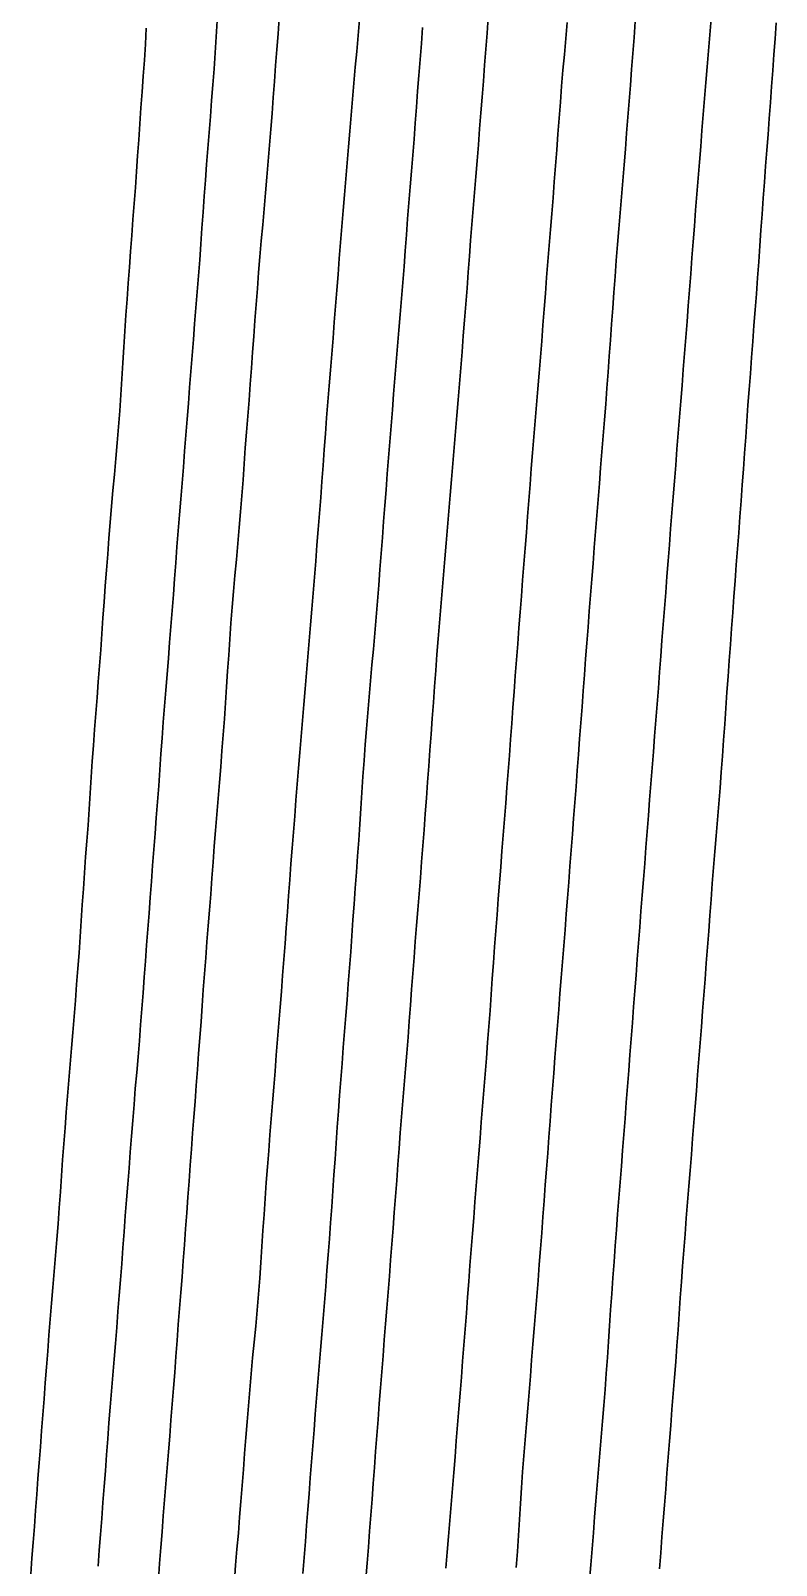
# Model space of a CAD drawing. Header units: metres. Extents: x 378908 to 378976, y 5842376 to 5842760.
# Drawn here: x 378914.8 to 378961.4, y 5842471.6 to 5842567.6 of the extents above; entities that cross this region are included whole.
import ezdxf

# ---------------------------------------------------------------- set-up
doc = ezdxf.new("R2010")
doc.units = ezdxf.units.M
for name, color, linetype, lineweight in [('A-Nord A.1 DA280', 70, 'Continuous', 30), ('A-Nord A.2 DA280', 72, 'Continuous', 30), ('A-Nord A.3 DA280', 74, 'Continuous', 30), ('A-Nord B.1 DA280', 150, 'Continuous', 30), ('A-Nord B.2 DA280', 152, 'Continuous', 30), ('A-Nord B.3 DA280', 154, 'Continuous', 30), ('BorWin 4.1 DA280', 31, 'Continuous', 30), ('BorWin 4.2 DA280', 30, 'Continuous', 30), ('DolWin 4.1 DA280', 211, 'Continuous', 30), ('DolWin 4.2 DA280', 241, 'Continuous', 30)]:
    doc.layers.add(name, color=color, linetype=linetype, lineweight=lineweight)

msp = doc.modelspace()

# ---------------------------------------------------------------- linework, layer by layer
at = {"layer": 'A-Nord A.1 DA280'}
msp.add_polyline3d([(378914.764, 5842470.998, 7.06), (378914.843, 5842471.996, 7.05), (378914.921, 5842472.988, 7.05), (378914.996, 5842473.986, 7.05), (378915.071, 5842474.989, 7.07), (378915.145, 5842475.985, 7.09), (378915.22, 5842476.98, 7.1), (378915.297, 5842477.976, 7.11), (378915.374, 5842478.973, 7.12), (378915.45, 5842479.969, 7.12), (378915.525, 5842480.968, 7.12), (378915.599, 5842481.967, 7.12), (378915.673, 5842482.966, 7.13), (378915.749, 5842483.961, 7.13), (378915.828, 5842484.958, 7.13), (378915.905, 5842485.951, 7.14), (378915.984, 5842486.949, 7.15), (378916.065, 5842487.947, 7.16), (378916.147, 5842488.941, 7.17), (378916.23, 5842489.941, 7.17), (378916.315, 5842490.939, 7.18), (378916.399, 5842491.934, 7.18), (378916.479, 5842492.926, 7.18), (378916.553, 5842493.927, 7.17), (378916.623, 5842494.923, 7.16), (378916.692, 5842495.922, 7.14), (378916.76, 5842496.92, 7.13), (378916.833, 5842497.921, 7.12), (378916.911, 5842498.915, 7.11), (378916.993, 5842499.911, 7.1), (378917.075, 5842500.906, 7.09), (378917.155, 5842501.905, 7.09), (378917.232, 5842502.902, 7.08), (378917.311, 5842503.901, 7.08), (378917.392, 5842504.897, 7.08), (378917.474, 5842505.886, 7.08), (378917.558, 5842506.886, 7.07), (378917.64, 5842507.884, 7.06), (378917.719, 5842508.881, 7.05), (378917.79, 5842509.88, 7.05), (378917.858, 5842510.876, 7.05), (378917.925, 5842511.872, 7.05), (378917.993, 5842512.872, 7.06), (378918.061, 5842513.87, 7.07), (378918.13, 5842514.868, 7.08), (378918.201, 5842515.868, 7.08), (378918.275, 5842516.859, 7.09), (378918.35, 5842517.857, 7.1), (378918.42, 5842518.861, 7.11), (378918.485, 5842519.854, 7.13), (378918.548, 5842520.852, 7.14), (378918.615, 5842521.853, 7.16), (378918.686, 5842522.846, 7.17), (378918.762, 5842523.847, 7.18), (378918.839, 5842524.839, 7.19), (378918.916, 5842525.837, 7.19), (378918.992, 5842526.835, 7.2), (378919.068, 5842527.831, 7.2), (378919.144, 5842528.827, 7.2), (378919.216, 5842529.826, 7.19), (378919.285, 5842530.825, 7.19), (378919.354, 5842531.818, 7.17), (378919.427, 5842532.822, 7.16), (378919.505, 5842533.818, 7.14), (378919.584, 5842534.813, 7.13), (378919.661, 5842535.812, 7.12), (378919.739, 5842536.803, 7.1), (378919.822, 5842537.807, 7.09), (378919.909, 5842538.802, 7.08), (378920, 5842539.798, 7.07), (378920.094, 5842540.789, 7.07), (378920.184, 5842541.786, 7.07), (378920.263, 5842542.78, 7.08), (378920.332, 5842543.78, 7.1), (378920.396, 5842544.779, 7.12), (378920.458, 5842545.778, 7.14), (378920.522, 5842546.778, 7.15), (378920.589, 5842547.771, 7.15), (378920.656, 5842548.77, 7.15), (378920.725, 5842549.77, 7.14), (378920.794, 5842550.765, 7.14), (378920.866, 5842551.764, 7.13), (378920.939, 5842552.761, 7.13), (378921.012, 5842553.754, 7.13), (378921.087, 5842554.75, 7.13), (378921.163, 5842555.751, 7.12), (378921.239, 5842556.747, 7.11), (378921.313, 5842557.749, 7.1), (378921.384, 5842558.743, 7.09), (378921.453, 5842559.74, 7.09), (378921.521, 5842560.736, 7.09), (378921.588, 5842561.734, 7.09), (378921.66, 5842562.734, 7.09), (378921.733, 5842563.728, 7.1), (378921.806, 5842564.724, 7.1), (378921.875, 5842565.725, 7.1), (378921.937, 5842566.722, 7.11), (378921.995, 5842567.719, 7.12)], dxfattribs=at)
at = {"layer": 'A-Nord A.2 DA280'}
msp.add_polyline3d([(378918.983, 5842471.495, 4.561), (378919.058, 5842472.493, 4.586), (378919.135, 5842473.488, 4.605), (378919.211, 5842474.487, 4.625), (378919.286, 5842475.481, 4.654), (378919.36, 5842476.477, 4.696), (378919.435, 5842477.471, 4.747), (378919.51, 5842478.472, 4.799), (378919.585, 5842479.468, 4.85), (378919.661, 5842480.462, 4.903), (378919.739, 5842481.457, 4.956), (378919.819, 5842482.452, 5.007), (378919.9, 5842483.449, 5.054), (378919.982, 5842484.443, 5.096), (378920.065, 5842485.441, 5.132), (378920.144, 5842486.437, 5.17), (378920.223, 5842487.432, 5.211), (378920.302, 5842488.43, 5.255), (378920.379, 5842489.424, 5.297), (378920.456, 5842490.416, 5.336), (378920.532, 5842491.418, 5.376), (378920.608, 5842492.414, 5.415), (378920.684, 5842493.409, 5.453), (378920.759, 5842494.409, 5.492), (378920.835, 5842495.402, 5.532), (378920.915, 5842496.4, 5.572), (378920.994, 5842497.394, 5.607), (378921.073, 5842498.393, 5.643), (378921.15, 5842499.391, 5.679), (378921.228, 5842500.382, 5.712), (378921.31, 5842501.38, 5.741), (378921.394, 5842502.377, 5.766), (378921.479, 5842503.372, 5.787), (378921.562, 5842504.367, 5.805), (378921.643, 5842505.366, 5.823), (378921.722, 5842506.36, 5.846), (378921.797, 5842507.359, 5.879), (378921.872, 5842508.356, 5.917), (378921.945, 5842509.353, 5.951), (378922.018, 5842510.346, 5.981), (378922.092, 5842511.344, 6.01), (378922.167, 5842512.343, 6.04), (378922.243, 5842513.34, 6.07), (378922.316, 5842514.337, 6.099), (378922.39, 5842515.335, 6.126), (378922.465, 5842516.329, 6.151), (378922.542, 5842517.328, 6.174), (378922.62, 5842518.322, 6.197), (378922.697, 5842519.317, 6.221), (378922.772, 5842520.317, 6.243), (378922.841, 5842521.31, 6.263), (378922.91, 5842522.314, 6.281), (378922.983, 5842523.307, 6.298), (378923.061, 5842524.308, 6.317), (378923.14, 5842525.298, 6.335), (378923.22, 5842526.3, 6.35), (378923.299, 5842527.294, 6.362), (378923.377, 5842528.295, 6.371), (378923.453, 5842529.288, 6.381), (378923.531, 5842530.287, 6.391), (378923.612, 5842531.281, 6.398), (378923.693, 5842532.279, 6.403), (378923.768, 5842533.277, 6.406), (378923.841, 5842534.273, 6.41), (378923.914, 5842535.266, 6.414), (378923.992, 5842536.271, 6.421), (378924.074, 5842537.267, 6.429), (378924.155, 5842538.259, 6.436), (378924.235, 5842539.257, 6.444), (378924.314, 5842540.256, 6.456), (378924.394, 5842541.251, 6.469), (378924.473, 5842542.252, 6.48), (378924.551, 5842543.247, 6.49), (378924.627, 5842544.242, 6.5), (378924.705, 5842545.241, 6.511), (378924.784, 5842546.236, 6.521), (378924.863, 5842547.235, 6.527), (378924.942, 5842548.231, 6.529), (378925.022, 5842549.226, 6.526), (378925.102, 5842550.225, 6.519), (378925.182, 5842551.223, 6.512), (378925.26, 5842552.218, 6.512), (378925.335, 5842553.215, 6.517), (378925.408, 5842554.21, 6.522), (378925.479, 5842555.206, 6.523), (378925.551, 5842556.207, 6.521), (378925.623, 5842557.205, 6.522), (378925.697, 5842558.202, 6.53), (378925.772, 5842559.197, 6.541), (378925.848, 5842560.196, 6.551), (378925.926, 5842561.195, 6.558), (378926.005, 5842562.188, 6.561), (378926.084, 5842563.187, 6.564), (378926.16, 5842564.182, 6.57), (378926.232, 5842565.18, 6.58), (378926.302, 5842566.177, 6.591), (378926.369, 5842567.175, 6.601), (378926.433, 5842568.175, 6.614)], dxfattribs=at)
at = {"layer": 'A-Nord A.3 DA280'}
msp.add_polyline3d([(378922.755, 5842470.663, 6.723), (378922.831, 5842471.662, 6.725), (378922.91, 5842472.661, 6.724), (378922.984, 5842473.659, 6.725), (378923.059, 5842474.657, 6.732), (378923.137, 5842475.651, 6.743), (378923.217, 5842476.651, 6.754), (378923.298, 5842477.647, 6.759), (378923.38, 5842478.646, 6.759), (378923.461, 5842479.638, 6.755), (378923.541, 5842480.633, 6.751), (378923.618, 5842481.63, 6.749), (378923.696, 5842482.633, 6.746), (378923.773, 5842483.627, 6.743), (378923.852, 5842484.625, 6.738), (378923.924, 5842485.624, 6.734), (378923.999, 5842486.618, 6.731), (378924.077, 5842487.612, 6.727), (378924.155, 5842488.612, 6.722), (378924.232, 5842489.61, 6.718), (378924.307, 5842490.607, 6.715), (378924.382, 5842491.602, 6.715), (378924.455, 5842492.598, 6.717), (378924.527, 5842493.596, 6.718), (378924.599, 5842494.595, 6.715), (378924.673, 5842495.594, 6.708), (378924.75, 5842496.588, 6.696), (378924.822, 5842497.584, 6.687), (378924.896, 5842498.587, 6.686), (378924.971, 5842499.581, 6.695), (378925.047, 5842500.58, 6.707), (378925.122, 5842501.573, 6.716), (378925.198, 5842502.576, 6.722), (378925.272, 5842503.57, 6.723), (378925.346, 5842504.563, 6.72), (378925.42, 5842505.569, 6.718), (378925.491, 5842506.561, 6.717), (378925.564, 5842507.559, 6.715), (378925.641, 5842508.556, 6.711), (378925.715, 5842509.552, 6.707), (378925.792, 5842510.55, 6.704), (378925.87, 5842511.55, 6.701), (378925.948, 5842512.544, 6.698), (378926.025, 5842513.542, 6.693), (378926.101, 5842514.538, 6.691), (378926.176, 5842515.535, 6.692), (378926.252, 5842516.534, 6.692), (378926.328, 5842517.53, 6.69), (378926.406, 5842518.524, 6.685), (378926.488, 5842519.523, 6.68), (378926.574, 5842520.518, 6.678), (378926.655, 5842521.512, 6.676), (378926.732, 5842522.516, 6.673), (378926.806, 5842523.51, 6.668), (378926.878, 5842524.511, 6.664), (378926.947, 5842525.504, 6.66), (378927.017, 5842526.506, 6.655), (378927.084, 5842527.502, 6.647), (378927.15, 5842528.498, 6.638), (378927.218, 5842529.496, 6.63), (378927.294, 5842530.494, 6.625), (378927.375, 5842531.491, 6.619), (378927.459, 5842532.484, 6.612), (378927.542, 5842533.481, 6.602), (378927.629, 5842534.478, 6.592), (378927.721, 5842535.474, 6.586), (378927.808, 5842536.472, 6.583), (378927.89, 5842537.469, 6.581), (378927.969, 5842538.464, 6.578), (378928.047, 5842539.461, 6.577), (378928.119, 5842540.459, 6.579), (378928.191, 5842541.456, 6.581), (378928.267, 5842542.454, 6.582), (378928.346, 5842543.448, 6.58), (378928.427, 5842544.447, 6.576), (378928.502, 5842545.443, 6.569), (378928.575, 5842546.445, 6.56), (378928.645, 5842547.44, 6.552), (378928.714, 5842548.435, 6.545), (378928.788, 5842549.433, 6.541), (378928.865, 5842550.434, 6.538), (378928.943, 5842551.43, 6.536), (378929.024, 5842552.426, 6.538), (378929.106, 5842553.419, 6.545), (378929.191, 5842554.415, 6.559), (378929.279, 5842555.417, 6.578), (378929.367, 5842556.409, 6.596), (378929.45, 5842557.409, 6.608), (378929.532, 5842558.405, 6.615), (378929.616, 5842559.397, 6.62), (378929.7, 5842560.396, 6.625), (378929.782, 5842561.392, 6.628), (378929.861, 5842562.386, 6.627), (378929.938, 5842563.383, 6.623), (378930.013, 5842564.383, 6.615), (378930.087, 5842565.377, 6.602), (378930.162, 5842566.376, 6.587), (378930.237, 5842567.37, 6.574), (378930.312, 5842568.374, 6.566)], dxfattribs=at)
at = {"layer": 'A-Nord B.1 DA280'}
msp.add_polyline3d([(378927.508, 5842470.576, 6.832), (378927.586, 5842471.571, 6.821), (378927.669, 5842472.572, 6.814), (378927.754, 5842473.566, 6.807), (378927.837, 5842474.559, 6.798), (378927.917, 5842475.557, 6.791), (378927.994, 5842476.557, 6.791), (378928.071, 5842477.556, 6.797), (378928.147, 5842478.55, 6.803), (378928.223, 5842479.546, 6.807), (378928.303, 5842480.54, 6.812), (378928.386, 5842481.539, 6.815), (378928.47, 5842482.54, 6.814), (378928.554, 5842483.534, 6.808), (378928.647, 5842484.53, 6.799), (378928.744, 5842485.523, 6.788), (378928.84, 5842486.516, 6.775), (378928.936, 5842487.511, 6.764), (378929.023, 5842488.512, 6.76), (378929.094, 5842489.509, 6.765), (378929.158, 5842490.505, 6.773), (378929.221, 5842491.499, 6.782), (378929.289, 5842492.505, 6.792), (378929.36, 5842493.501, 6.802), (378929.431, 5842494.498, 6.812), (378929.498, 5842495.494, 6.822), (378929.573, 5842496.488, 6.833), (378929.652, 5842497.485, 6.841), (378929.73, 5842498.485, 6.843), (378929.81, 5842499.489, 6.837), (378929.89, 5842500.481, 6.826), (378929.97, 5842501.476, 6.817), (378930.049, 5842502.47, 6.816), (378930.127, 5842503.464, 6.822), (378930.207, 5842504.465, 6.831), (378930.288, 5842505.465, 6.838), (378930.367, 5842506.463, 6.843), (378930.444, 5842507.454, 6.845), (378930.522, 5842508.453, 6.847), (378930.601, 5842509.453, 6.85), (378930.675, 5842510.447, 6.857), (378930.75, 5842511.445, 6.866), (378930.825, 5842512.442, 6.875), (378930.899, 5842513.438, 6.882), (378930.973, 5842514.435, 6.889), (378931.047, 5842515.437, 6.896), (378931.123, 5842516.428, 6.902), (378931.201, 5842517.423, 6.907), (378931.281, 5842518.428, 6.909), (378931.359, 5842519.424, 6.911), (378931.438, 5842520.418, 6.912), (378931.521, 5842521.417, 6.917), (378931.602, 5842522.407, 6.924), (378931.686, 5842523.412, 6.931), (378931.769, 5842524.407, 6.932), (378931.85, 5842525.404, 6.928), (378931.931, 5842526.396, 6.919), (378932.015, 5842527.397, 6.909), (378932.102, 5842528.391, 6.903), (378932.188, 5842529.39, 6.901), (378932.272, 5842530.388, 6.899), (378932.353, 5842531.381, 6.894), (378932.433, 5842532.375, 6.883), (378932.516, 5842533.371, 6.871), (378932.593, 5842534.368, 6.866), (378932.671, 5842535.369, 6.871), (378932.749, 5842536.365, 6.879), (378932.827, 5842537.359, 6.883), (378932.905, 5842538.359, 6.884), (378932.981, 5842539.353, 6.883), (378933.056, 5842540.349, 6.885), (378933.13, 5842541.35, 6.89), (378933.205, 5842542.347, 6.895), (378933.278, 5842543.345, 6.898), (378933.354, 5842544.342, 6.896), (378933.435, 5842545.334, 6.891), (378933.516, 5842546.333, 6.886), (378933.598, 5842547.331, 6.885), (378933.68, 5842548.334, 6.881), (378933.759, 5842549.323, 6.873), (378933.837, 5842550.323, 6.863), (378933.916, 5842551.322, 6.853), (378933.994, 5842552.316, 6.844), (378934.071, 5842553.311, 6.834), (378934.146, 5842554.309, 6.824), (378934.223, 5842555.307, 6.82), (378934.305, 5842556.302, 6.819), (378934.39, 5842557.295, 6.82), (378934.473, 5842558.293, 6.819), (378934.556, 5842559.294, 6.818), (378934.639, 5842560.288, 6.816), (378934.724, 5842561.284, 6.812), (378934.809, 5842562.281, 6.808), (378934.896, 5842563.277, 6.804), (378934.984, 5842564.272, 6.8), (378935.073, 5842565.269, 6.795), (378935.163, 5842566.263, 6.79), (378935.254, 5842567.262, 6.784), (378935.341, 5842568.257, 6.778)], dxfattribs=at)
at = {"layer": 'A-Nord B.2 DA280'}
msp.add_polyline3d([(378931.798, 5842471.044, 6.708), (378931.875, 5842472.049, 6.719), (378931.948, 5842473.04, 6.731), (378932.023, 5842474.039, 6.739), (378932.1, 5842475.039, 6.743), (378932.179, 5842476.036, 6.744), (378932.257, 5842477.027, 6.74), (378932.336, 5842478.025, 6.732), (378932.414, 5842479.025, 6.722), (378932.49, 5842480.022, 6.718), (378932.565, 5842481.016, 6.722), (378932.643, 5842482.016, 6.731), (378932.723, 5842483.011, 6.738), (378932.803, 5842484.009, 6.742), (378932.886, 5842485.005, 6.746), (378932.971, 5842485.999, 6.749), (378933.055, 5842487.001, 6.749), (378933.137, 5842487.994, 6.746), (378933.218, 5842488.992, 6.743), (378933.297, 5842489.988, 6.74), (378933.374, 5842490.985, 6.735), (378933.45, 5842491.981, 6.727), (378933.525, 5842492.977, 6.719), (378933.598, 5842493.974, 6.71), (378933.669, 5842494.976, 6.7), (378933.737, 5842495.974, 6.69), (378933.805, 5842496.968, 6.683), (378933.873, 5842497.967, 6.679), (378933.943, 5842498.965, 6.678), (378934.016, 5842499.962, 6.679), (378934.091, 5842500.956, 6.681), (378934.166, 5842501.956, 6.68), (378934.243, 5842502.954, 6.673), (378934.321, 5842503.95, 6.663), (378934.399, 5842504.943, 6.657), (378934.477, 5842505.948, 6.654), (378934.554, 5842506.94, 6.652), (378934.628, 5842507.938, 6.646), (378934.708, 5842508.936, 6.642), (378934.786, 5842509.931, 6.642), (378934.859, 5842510.927, 6.647), (378934.927, 5842511.928, 6.656), (378934.995, 5842512.926, 6.666), (378935.065, 5842513.923, 6.675), (378935.137, 5842514.92, 6.679), (378935.21, 5842515.916, 6.675), (378935.282, 5842516.913, 6.666), (378935.352, 5842517.914, 6.655), (378935.418, 5842518.909, 6.649), (378935.48, 5842519.91, 6.652), (378935.548, 5842520.906, 6.659), (378935.62, 5842521.905, 6.666), (378935.695, 5842522.902, 6.674), (378935.771, 5842523.893, 6.681), (378935.85, 5842524.891, 6.688), (378935.935, 5842525.89, 6.696), (378936.023, 5842526.888, 6.703), (378936.114, 5842527.881, 6.708), (378936.203, 5842528.878, 6.71), (378936.288, 5842529.871, 6.712), (378936.37, 5842530.871, 6.713), (378936.45, 5842531.871, 6.712), (378936.534, 5842532.862, 6.714), (378936.616, 5842533.862, 6.719), (378936.694, 5842534.859, 6.724), (378936.768, 5842535.857, 6.728), (378936.841, 5842536.855, 6.729), (378936.916, 5842537.847, 6.729), (378936.994, 5842538.845, 6.727), (378937.075, 5842539.845, 6.728), (378937.157, 5842540.841, 6.731), (378937.238, 5842541.838, 6.736), (378937.317, 5842542.837, 6.741), (378937.392, 5842543.831, 6.746), (378937.47, 5842544.831, 6.748), (378937.552, 5842545.824, 6.748), (378937.634, 5842546.822, 6.743), (378937.715, 5842547.821, 6.733), (378937.796, 5842548.815, 6.721), (378937.88, 5842549.81, 6.711), (378937.963, 5842550.807, 6.705), (378938.043, 5842551.803, 6.703), (378938.119, 5842552.799, 6.709), (378938.193, 5842553.795, 6.721), (378938.268, 5842554.795, 6.739), (378938.344, 5842555.793, 6.754), (378938.422, 5842556.787, 6.766), (378938.503, 5842557.785, 6.773), (378938.583, 5842558.779, 6.775), (378938.665, 5842559.776, 6.772), (378938.746, 5842560.774, 6.766), (378938.823, 5842561.773, 6.762), (378938.898, 5842562.771, 6.76), (378938.972, 5842563.767, 6.758), (378939.049, 5842564.763, 6.757), (378939.128, 5842565.762, 6.755), (378939.208, 5842566.761, 6.752), (378939.283, 5842567.753, 6.746)], dxfattribs=at)
at = {"layer": 'A-Nord B.3 DA280'}
msp.add_polyline3d([(378935.729, 5842470.703, 7.022), (378935.809, 5842471.696, 7.012), (378935.888, 5842472.696, 7.002), (378935.966, 5842473.691, 6.996), (378936.043, 5842474.688, 6.994), (378936.119, 5842475.683, 6.997), (378936.194, 5842476.682, 7.003), (378936.269, 5842477.682, 7.01), (378936.343, 5842478.679, 7.013), (378936.418, 5842479.675, 7.011), (378936.494, 5842480.671, 7.006), (378936.572, 5842481.669, 7), (378936.651, 5842482.665, 6.993), (378936.729, 5842483.663, 6.981), (378936.807, 5842484.66, 6.966), (378936.883, 5842485.659, 6.951), (378936.962, 5842486.653, 6.943), (378937.043, 5842487.649, 6.941), (378937.124, 5842488.647, 6.941), (378937.203, 5842489.641, 6.939), (378937.282, 5842490.638, 6.935), (378937.359, 5842491.639, 6.931), (378937.437, 5842492.639, 6.93), (378937.513, 5842493.634, 6.93), (378937.587, 5842494.628, 6.928), (378937.66, 5842495.626, 6.924), (378937.733, 5842496.621, 6.918), (378937.807, 5842497.62, 6.913), (378937.885, 5842498.615, 6.91), (378937.966, 5842499.614, 6.907), (378938.048, 5842500.612, 6.903), (378938.129, 5842501.607, 6.897), (378938.211, 5842502.608, 6.89), (378938.29, 5842503.598, 6.883), (378938.369, 5842504.599, 6.878), (378938.445, 5842505.594, 6.876), (378938.521, 5842506.593, 6.874), (378938.597, 5842507.587, 6.871), (378938.673, 5842508.586, 6.868), (378938.749, 5842509.584, 6.865), (378938.826, 5842510.579, 6.862), (378938.904, 5842511.576, 6.858), (378938.984, 5842512.571, 6.852), (378939.062, 5842513.57, 6.847), (378939.14, 5842514.568, 6.842), (378939.218, 5842515.564, 6.839), (378939.296, 5842516.562, 6.837), (378939.373, 5842517.561, 6.837), (378939.448, 5842518.557, 6.838), (378939.522, 5842519.556, 6.84), (378939.595, 5842520.549, 6.842), (378939.669, 5842521.548, 6.842), (378939.742, 5842522.544, 6.841), (378939.816, 5842523.543, 6.838), (378939.89, 5842524.537, 6.833), (378939.963, 5842525.535, 6.826), (378940.035, 5842526.531, 6.817), (378940.107, 5842527.529, 6.808), (378940.181, 5842528.527, 6.802), (378940.258, 5842529.525, 6.803), (378940.34, 5842530.522, 6.812), (378940.423, 5842531.518, 6.825), (378940.506, 5842532.516, 6.833), (378940.587, 5842533.513, 6.836), (378940.669, 5842534.51, 6.836), (378940.75, 5842535.507, 6.837), (378940.832, 5842536.503, 6.837), (378940.915, 5842537.502, 6.835), (378940.999, 5842538.495, 6.83), (378941.085, 5842539.489, 6.825), (378941.17, 5842540.488, 6.822), (378941.255, 5842541.485, 6.82), (378941.339, 5842542.485, 6.821), (378941.421, 5842543.477, 6.823), (378941.503, 5842544.475, 6.823), (378941.584, 5842545.47, 6.821), (378941.666, 5842546.467, 6.815), (378941.747, 5842547.465, 6.808), (378941.828, 5842548.463, 6.799), (378941.908, 5842549.459, 6.784), (378941.986, 5842550.455, 6.762), (378942.062, 5842551.448, 6.738), (378942.135, 5842552.448, 6.718), (378942.207, 5842553.448, 6.708), (378942.284, 5842554.441, 6.709), (378942.366, 5842555.44, 6.718), (378942.45, 5842556.435, 6.73), (378942.533, 5842557.431, 6.74), (378942.615, 5842558.434, 6.748), (378942.694, 5842559.426, 6.751), (378942.771, 5842560.422, 6.752), (378942.849, 5842561.419, 6.751), (378942.926, 5842562.417, 6.753), (378943.003, 5842563.411, 6.756), (378943.081, 5842564.411, 6.758), (378943.158, 5842565.407, 6.759), (378943.234, 5842566.404, 6.761), (378943.311, 5842567.403, 6.765), (378943.389, 5842568.397, 6.768)], dxfattribs=at)
at = {"layer": 'BorWin 4.1 DA280'}
msp.add_polyline3d([(378949.725, 5842470.596, 6.975), (378949.804, 5842471.595, 6.962), (378949.883, 5842472.588, 6.957), (378949.963, 5842473.587, 6.956), (378950.043, 5842474.583, 6.953), (378950.124, 5842475.578, 6.947), (378950.204, 5842476.572, 6.938), (378950.284, 5842477.572, 6.932), (378950.363, 5842478.569, 6.931), (378950.445, 5842479.567, 6.935), (378950.53, 5842480.565, 6.941), (378950.615, 5842481.56, 6.948), (378950.696, 5842482.556, 6.953), (378950.772, 5842483.554, 6.959), (378950.84, 5842484.551, 6.966), (378950.906, 5842485.549, 6.974), (378950.975, 5842486.545, 6.978), (378951.046, 5842487.542, 6.979), (378951.119, 5842488.542, 6.98), (378951.191, 5842489.538, 6.98), (378951.263, 5842490.537, 6.98), (378951.335, 5842491.532, 6.978), (378951.41, 5842492.534, 6.974), (378951.484, 5842493.527, 6.968), (378951.559, 5842494.525, 6.962), (378951.637, 5842495.525, 6.964), (378951.715, 5842496.519, 6.967), (378951.792, 5842497.513, 6.968), (378951.869, 5842498.511, 6.967), (378951.946, 5842499.514, 6.967), (378952.021, 5842500.506, 6.966), (378952.098, 5842501.506, 6.965), (378952.176, 5842502.5, 6.963), (378952.255, 5842503.497, 6.959), (378952.333, 5842504.498, 6.953), (378952.408, 5842505.491, 6.947), (378952.481, 5842506.486, 6.942), (378952.559, 5842507.485, 6.941), (378952.637, 5842508.482, 6.938), (378952.714, 5842509.483, 6.932), (378952.79, 5842510.476, 6.926), (378952.865, 5842511.471, 6.921), (378952.941, 5842512.469, 6.917), (378953.02, 5842513.472, 6.913), (378953.098, 5842514.463, 6.909), (378953.177, 5842515.462, 6.904), (378953.255, 5842516.46, 6.9), (378953.331, 5842517.456, 6.897), (378953.405, 5842518.454, 6.894), (378953.484, 5842519.451, 6.891), (378953.563, 5842520.446, 6.889), (378953.64, 5842521.442, 6.887), (378953.718, 5842522.441, 6.886), (378953.797, 5842523.435, 6.887), (378953.875, 5842524.432, 6.888), (378953.953, 5842525.433, 6.888), (378954.03, 5842526.43, 6.888), (378954.106, 5842527.426, 6.888), (378954.182, 5842528.424, 6.889), (378954.257, 5842529.416, 6.889), (378954.332, 5842530.414, 6.887), (378954.411, 5842531.413, 6.883), (378954.489, 5842532.413, 6.88), (378954.565, 5842533.406, 6.877), (378954.641, 5842534.402, 6.874), (378954.719, 5842535.403, 6.871), (378954.798, 5842536.399, 6.869), (378954.877, 5842537.394, 6.867), (378954.956, 5842538.393, 6.866), (378955.035, 5842539.388, 6.865), (378955.115, 5842540.384, 6.864), (378955.195, 5842541.383, 6.861), (378955.275, 5842542.384, 6.857), (378955.355, 5842543.375, 6.849), (378955.434, 5842544.376, 6.843), (378955.513, 5842545.368, 6.837), (378955.592, 5842546.364, 6.832), (378955.672, 5842547.362, 6.827), (378955.751, 5842548.359, 6.823), (378955.829, 5842549.361, 6.82), (378955.905, 5842550.356, 6.82), (378955.98, 5842551.357, 6.821), (378956.055, 5842552.353, 6.822), (378956.13, 5842553.345, 6.821), (378956.207, 5842554.347, 6.82), (378956.282, 5842555.34, 6.817), (378956.359, 5842556.34, 6.813), (378956.438, 5842557.334, 6.809), (378956.517, 5842558.331, 6.805), (378956.597, 5842559.326, 6.801), (378956.678, 5842560.322, 6.798), (378956.759, 5842561.324, 6.795), (378956.841, 5842562.32, 6.793), (378956.922, 5842563.313, 6.794), (378957.004, 5842564.312, 6.797), (378957.086, 5842565.308, 6.801), (378957.168, 5842566.31, 6.804), (378957.248, 5842567.305, 6.802), (378957.33, 5842568.3, 6.8)], dxfattribs=at)
at = {"layer": 'BorWin 4.2 DA280'}
msp.add_polyline3d([(378954.097, 5842471.337, 6.742), (378954.176, 5842472.333, 6.743), (378954.255, 5842473.33, 6.744), (378954.333, 5842474.329, 6.743), (378954.411, 5842475.324, 6.739), (378954.489, 5842476.321, 6.735), (378954.568, 5842477.32, 6.73), (378954.646, 5842478.318, 6.724), (378954.724, 5842479.312, 6.718), (378954.802, 5842480.305, 6.711), (378954.88, 5842481.304, 6.703), (378954.959, 5842482.301, 6.696), (378955.037, 5842483.299, 6.69), (378955.114, 5842484.294, 6.683), (378955.188, 5842485.293, 6.678), (378955.259, 5842486.29, 6.679), (378955.329, 5842487.285, 6.682), (378955.4, 5842488.283, 6.683), (378955.473, 5842489.284, 6.679), (378955.548, 5842490.277, 6.672), (378955.624, 5842491.279, 6.664), (378955.701, 5842492.273, 6.657), (378955.777, 5842493.269, 6.653), (378955.856, 5842494.27, 6.651), (378955.934, 5842495.264, 6.649), (378956.013, 5842496.262, 6.645), (378956.095, 5842497.26, 6.641), (378956.175, 5842498.254, 6.639), (378956.253, 5842499.248, 6.638), (378956.331, 5842500.25, 6.636), (378956.407, 5842501.247, 6.634), (378956.483, 5842502.243, 6.632), (378956.562, 5842503.239, 6.633), (378956.643, 5842504.235, 6.634), (378956.722, 5842505.236, 6.635), (378956.799, 5842506.229, 6.635), (378956.876, 5842507.226, 6.635), (378956.949, 5842508.221, 6.634), (378957.025, 5842509.221, 6.631), (378957.101, 5842510.22, 6.627), (378957.178, 5842511.217, 6.624), (378957.252, 5842512.209, 6.62), (378957.327, 5842513.212, 6.616), (378957.403, 5842514.206, 6.609), (378957.481, 5842515.207, 6.603), (378957.561, 5842516.202, 6.597), (378957.643, 5842517.198, 6.59), (378957.727, 5842518.194, 6.581), (378957.811, 5842519.188, 6.571), (378957.892, 5842520.188, 6.564), (378957.967, 5842521.184, 6.565), (378958.039, 5842522.182, 6.574), (378958.109, 5842523.182, 6.585), (378958.179, 5842524.177, 6.592), (378958.25, 5842525.178, 6.593), (378958.32, 5842526.17, 6.587), (378958.391, 5842527.166, 6.577), (378958.463, 5842528.165, 6.568), (378958.536, 5842529.162, 6.562), (378958.611, 5842530.165, 6.555), (378958.685, 5842531.158, 6.544), (378958.758, 5842532.157, 6.533), (378958.832, 5842533.15, 6.524), (378958.908, 5842534.15, 6.516), (378958.984, 5842535.148, 6.51), (378959.059, 5842536.146, 6.51), (378959.133, 5842537.143, 6.513), (378959.206, 5842538.142, 6.513), (378959.279, 5842539.14, 6.51), (378959.352, 5842540.135, 6.505), (378959.424, 5842541.13, 6.502), (378959.495, 5842542.129, 6.503), (378959.566, 5842543.128, 6.506), (378959.638, 5842544.124, 6.507), (378959.711, 5842545.12, 6.505), (378959.785, 5842546.121, 6.498), (378959.86, 5842547.113, 6.489), (378959.936, 5842548.11, 6.48), (378960.011, 5842549.107, 6.471), (378960.086, 5842550.104, 6.462), (378960.161, 5842551.104, 6.451), (378960.235, 5842552.099, 6.439), (378960.308, 5842553.097, 6.429), (378960.38, 5842554.095, 6.421), (378960.45, 5842555.089, 6.416), (378960.523, 5842556.091, 6.41), (378960.594, 5842557.086, 6.407), (378960.667, 5842558.084, 6.408), (378960.742, 5842559.084, 6.413), (378960.817, 5842560.077, 6.418), (378960.892, 5842561.075, 6.42), (378960.967, 5842562.076, 6.419), (378961.041, 5842563.07, 6.413), (378961.114, 5842564.068, 6.408), (378961.188, 5842565.063, 6.404), (378961.262, 5842566.061, 6.403), (378961.336, 5842567.06, 6.403), (378961.409, 5842568.055, 6.402)], dxfattribs=at)
at = {"layer": 'DolWin 4.1 DA280'}
msp.add_polyline3d([(378940.74, 5842471.371, 7.277), (378940.822, 5842472.371, 7.272), (378940.905, 5842473.365, 7.27), (378940.989, 5842474.361, 7.271), (378941.073, 5842475.357, 7.273), (378941.154, 5842476.356, 7.277), (378941.233, 5842477.354, 7.283), (378941.311, 5842478.349, 7.286), (378941.39, 5842479.343, 7.287), (378941.469, 5842480.34, 7.284), (378941.548, 5842481.341, 7.278), (378941.626, 5842482.334, 7.272), (378941.707, 5842483.332, 7.267), (378941.786, 5842484.328, 7.261), (378941.863, 5842485.324, 7.258), (378941.941, 5842486.325, 7.256), (378942.02, 5842487.321, 7.255), (378942.097, 5842488.321, 7.255), (378942.172, 5842489.313, 7.254), (378942.246, 5842490.311, 7.252), (378942.323, 5842491.312, 7.249), (378942.401, 5842492.308, 7.245), (378942.479, 5842493.303, 7.24), (378942.558, 5842494.3, 7.235), (378942.639, 5842495.298, 7.231), (378942.717, 5842496.294, 7.226), (378942.796, 5842497.288, 7.222), (378942.876, 5842498.287, 7.219), (378942.955, 5842499.28, 7.215), (378943.035, 5842500.282, 7.211), (378943.113, 5842501.276, 7.207), (378943.191, 5842502.277, 7.204), (378943.269, 5842503.274, 7.199), (378943.347, 5842504.269, 7.194), (378943.423, 5842505.267, 7.188), (378943.498, 5842506.259, 7.184), (378943.573, 5842507.262, 7.181), (378943.642, 5842508.257, 7.18), (378943.713, 5842509.252, 7.182), (378943.787, 5842510.252, 7.185), (378943.862, 5842511.252, 7.187), (378943.938, 5842512.249, 7.189), (378944.015, 5842513.247, 7.187), (378944.091, 5842514.238, 7.183), (378944.167, 5842515.241, 7.177), (378944.243, 5842516.235, 7.172), (378944.32, 5842517.234, 7.168), (378944.4, 5842518.23, 7.164), (378944.482, 5842519.228, 7.159), (378944.558, 5842520.221, 7.154), (378944.634, 5842521.22, 7.15), (378944.708, 5842522.215, 7.146), (378944.782, 5842523.213, 7.144), (378944.855, 5842524.21, 7.145), (378944.927, 5842525.209, 7.148), (378945.001, 5842526.207, 7.15), (378945.075, 5842527.204, 7.153), (378945.152, 5842528.203, 7.155), (378945.229, 5842529.198, 7.158), (378945.31, 5842530.196, 7.16), (378945.39, 5842531.188, 7.158), (378945.465, 5842532.187, 7.154), (378945.54, 5842533.185, 7.148), (378945.616, 5842534.18, 7.143), (378945.693, 5842535.182, 7.139), (378945.771, 5842536.175, 7.136), (378945.85, 5842537.175, 7.134), (378945.927, 5842538.17, 7.134), (378946.005, 5842539.166, 7.134), (378946.083, 5842540.166, 7.136), (378946.162, 5842541.161, 7.139), (378946.244, 5842542.159, 7.145), (378946.329, 5842543.154, 7.151), (378946.41, 5842544.148, 7.157), (378946.491, 5842545.15, 7.16), (378946.572, 5842546.143, 7.163), (378946.653, 5842547.139, 7.165), (378946.733, 5842548.139, 7.166), (378946.809, 5842549.136, 7.166), (378946.884, 5842550.129, 7.161), (378946.96, 5842551.129, 7.152), (378947.039, 5842552.122, 7.141), (378947.121, 5842553.122, 7.132), (378947.203, 5842554.123, 7.128), (378947.284, 5842555.114, 7.133), (378947.362, 5842556.111, 7.143), (378947.44, 5842557.112, 7.155), (378947.516, 5842558.105, 7.163), (378947.592, 5842559.102, 7.167), (378947.67, 5842560.1, 7.167), (378947.746, 5842561.094, 7.164), (378947.823, 5842562.093, 7.16), (378947.9, 5842563.091, 7.158), (378947.98, 5842564.086, 7.159), (378948.064, 5842565.085, 7.163), (378948.149, 5842566.08, 7.166), (378948.234, 5842567.076, 7.165), (378948.317, 5842568.071, 7.162)], dxfattribs=at)
at = {"layer": 'DolWin 4.2 DA280'}
msp.add_polyline3d([(378945.128, 5842471.421, 7.004), (378945.208, 5842472.421, 6.993), (378945.283, 5842473.418, 6.983), (378945.351, 5842474.416, 6.974), (378945.414, 5842475.417, 6.965), (378945.476, 5842476.409, 6.955), (378945.541, 5842477.409, 6.949), (378945.616, 5842478.408, 6.948), (378945.698, 5842479.403, 6.952), (378945.781, 5842480.402, 6.956), (378945.861, 5842481.393, 6.957), (378945.941, 5842482.389, 6.955), (378946.023, 5842483.387, 6.952), (378946.103, 5842484.382, 6.947), (378946.185, 5842485.384, 6.941), (378946.266, 5842486.38, 6.934), (378946.348, 5842487.378, 6.928), (378946.428, 5842488.37, 6.925), (378946.506, 5842489.367, 6.926), (378946.581, 5842490.364, 6.929), (378946.657, 5842491.363, 6.933), (378946.733, 5842492.359, 6.936), (378946.808, 5842493.355, 6.937), (378946.881, 5842494.356, 6.938), (378946.956, 5842495.352, 6.936), (378947.034, 5842496.347, 6.935), (378947.11, 5842497.345, 6.936), (378947.183, 5842498.344, 6.94), (378947.256, 5842499.341, 6.946), (378947.329, 5842500.338, 6.951), (378947.405, 5842501.335, 6.955), (378947.483, 5842502.333, 6.956), (378947.561, 5842503.328, 6.953), (378947.641, 5842504.325, 6.946), (378947.721, 5842505.323, 6.937), (378947.799, 5842506.319, 6.928), (378947.876, 5842507.318, 6.921), (378947.957, 5842508.314, 6.916), (378948.036, 5842509.308, 6.913), (378948.115, 5842510.305, 6.91), (378948.193, 5842511.304, 6.909), (378948.27, 5842512.302, 6.907), (378948.347, 5842513.296, 6.904), (378948.423, 5842514.293, 6.899), (378948.499, 5842515.29, 6.894), (378948.575, 5842516.29, 6.889), (378948.652, 5842517.289, 6.884), (378948.729, 5842518.28, 6.882), (378948.807, 5842519.282, 6.881), (378948.879, 5842520.275, 6.882), (378948.953, 5842521.277, 6.883), (378949.027, 5842522.272, 6.883), (378949.103, 5842523.269, 6.882), (378949.179, 5842524.266, 6.878), (378949.256, 5842525.263, 6.873), (378949.332, 5842526.261, 6.868), (378949.406, 5842527.257, 6.866), (378949.479, 5842528.256, 6.866), (378949.553, 5842529.248, 6.866), (378949.63, 5842530.251, 6.865), (378949.709, 5842531.247, 6.863), (378949.787, 5842532.242, 6.861), (378949.866, 5842533.238, 6.861), (378949.945, 5842534.238, 6.863), (378950.024, 5842535.234, 6.863), (378950.104, 5842536.23, 6.861), (378950.185, 5842537.229, 6.858), (378950.264, 5842538.222, 6.853), (378950.342, 5842539.224, 6.847), (378950.42, 5842540.217, 6.842), (378950.499, 5842541.214, 6.838), (378950.579, 5842542.212, 6.838), (378950.658, 5842543.206, 6.841), (378950.735, 5842544.204, 6.847), (378950.811, 5842545.201, 6.855), (378950.886, 5842546.197, 6.862), (378950.96, 5842547.199, 6.867), (378951.032, 5842548.195, 6.87), (378951.103, 5842549.192, 6.87), (378951.173, 5842550.191, 6.869), (378951.246, 5842551.19, 6.867), (378951.321, 5842552.18, 6.865), (378951.399, 5842553.181, 6.864), (378951.478, 5842554.181, 6.863), (378951.559, 5842555.172, 6.863), (378951.637, 5842556.17, 6.864), (378951.717, 5842557.169, 6.865), (378951.8, 5842558.166, 6.865), (378951.883, 5842559.161, 6.865), (378951.965, 5842560.158, 6.865), (378952.045, 5842561.154, 6.864), (378952.124, 5842562.152, 6.862), (378952.202, 5842563.146, 6.859), (378952.281, 5842564.148, 6.856), (378952.359, 5842565.138, 6.855), (378952.437, 5842566.14, 6.855), (378952.513, 5842567.137, 6.855), (378952.589, 5842568.134, 6.856)], dxfattribs=at)

doc.saveas('drawing.dxf')
